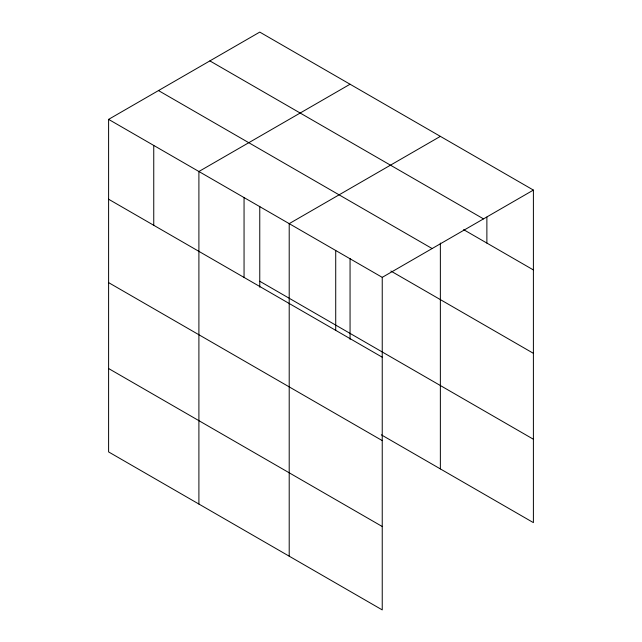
<?xml version="1.0" encoding="UTF-8"?>
<svg xmlns="http://www.w3.org/2000/svg" width="642" height="642" viewBox="0 0 642 642"><rect width="100%" height="100%" fill="white"/><g stroke="black" fill="none" stroke-linecap="round" stroke-linejoin="round"><path stroke-width="0.96" d="M108.602 119.372L382.239 277.352L382.239 609.9L108.602 451.92L108.602 119.372L259.761 32.1L533.398 190.08L533.398 522.628L381.316 434.827M350.059 84.23L198.9 171.502L198.9 504.05M440.364 136.369L289.205 223.641L289.205 556.189M382.239 277.352L533.398 190.08M209.878 60.902L483.514 218.882M463.62 229.651L533.398 269.937M158.486 90.57L432.122 248.55M390.874 271.036L533.398 353.325M259.761 281.26L533.398 439.24M108.602 199.229L382.239 357.209M108.602 282.616L382.239 440.597M108.602 368.532L382.239 526.512M486.877 217.124L486.877 243.077M440.364 243.029L440.364 468.917M350.059 258.469L350.059 339.353M335.718 250.492L335.718 330.349M259.761 206.331L259.761 287.215M244.056 197.567L244.056 277.424M153.751 145.437L153.751 225.294"/></g></svg>
